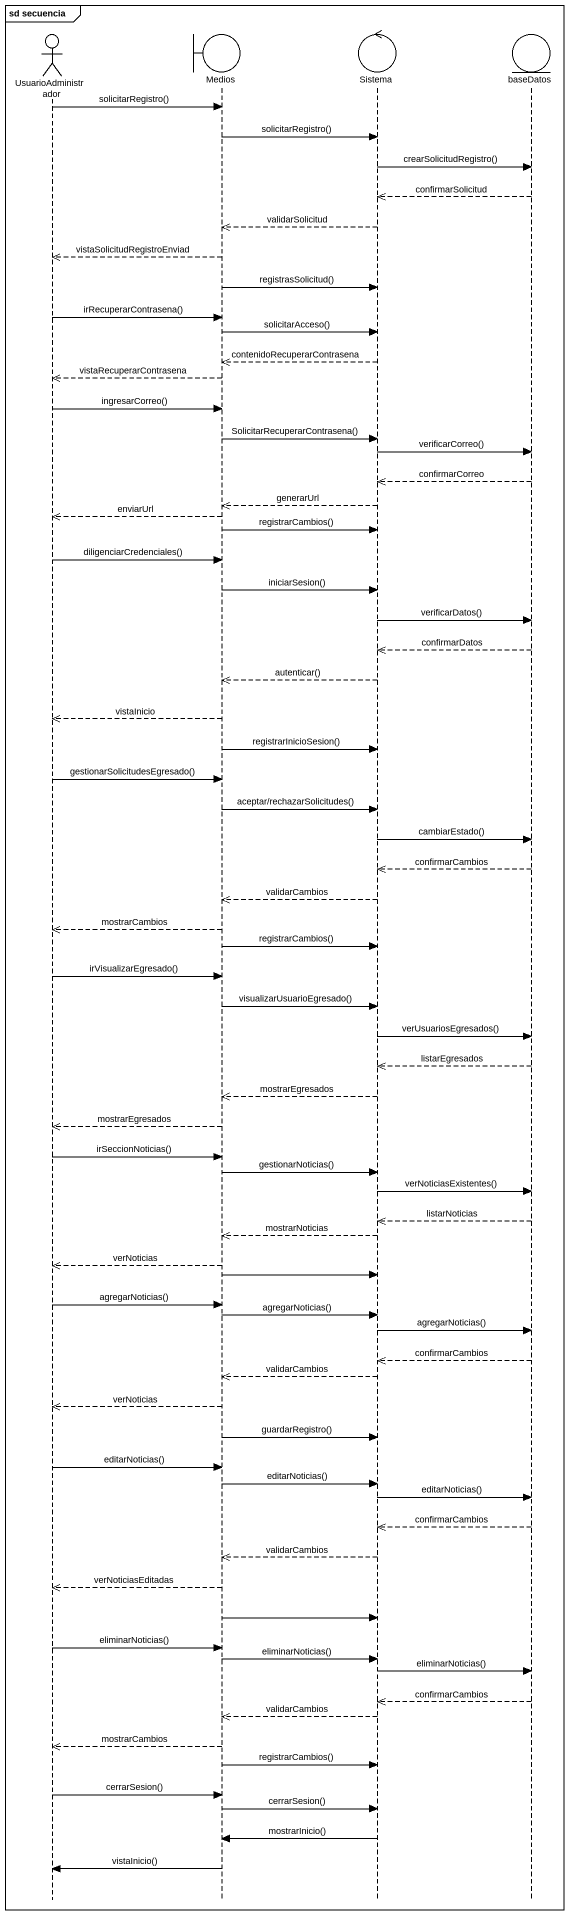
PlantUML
@startuml
mainframe sd secuencia
hide footbox
actor UsuarioAdministrador
boundary Medios
control Sistema
entity baseDatos

UsuarioAdministrador -> Medios : solicitarRegistro()
Medios -> Sistema : solicitarRegistro()
Sistema -> baseDatos : crearSolicitudRegistro()
baseDatos -->> Sistema : confirmarSolicitud
Sistema -->> Medios : validarSolicitud
Medios -->> UsuarioAdministrador : vistaSolicitudRegistroEnviad
Medios -> Sistema : registrasSolicitud()
UsuarioAdministrador -> Medios : irRecuperarContrasena()
Medios -> Sistema : solicitarAcceso()
Sistema -->> Medios : contenidoRecuperarContrasena
Medios -->> UsuarioAdministrador : vistaRecuperarContrasena
UsuarioAdministrador -> Medios : ingresarCorreo()
Medios -> Sistema : SolicitarRecuperarContrasena()
Sistema -> baseDatos : verificarCorreo()
baseDatos -->> Sistema : confirmarCorreo
Sistema -->> Medios : generarUrl
Medios -->> UsuarioAdministrador : enviarUrl
Medios -> Sistema : registrarCambios()
UsuarioAdministrador -> Medios : diligenciarCredenciales()
Medios -> Sistema : iniciarSesion()
Sistema -> baseDatos : verificarDatos()
baseDatos -->> Sistema : confirmarDatos
Sistema -->> Medios : autenticar()
Medios -->> UsuarioAdministrador : vistaInicio
Medios -> Sistema : registrarInicioSesion()
UsuarioAdministrador -> Medios : gestionarSolicitudesEgresado()
Medios -> Sistema : aceptar/rechazarSolicitudes()
Sistema -> baseDatos : cambiarEstado()
baseDatos -->> Sistema : confirmarCambios
Sistema -->> Medios : validarCambios
Medios -->> UsuarioAdministrador : mostrarCambios
Medios -> Sistema : registrarCambios()
UsuarioAdministrador -> Medios : irVisualizarEgresado()
Medios -> Sistema : visualizarUsuarioEgresado()
Sistema -> baseDatos : verUsuariosEgresados()
baseDatos -->> Sistema : listarEgresados
Sistema -->> Medios : mostrarEgresados
Medios -->> UsuarioAdministrador : mostrarEgresados
UsuarioAdministrador -> Medios : irSeccionNoticias()
Medios -> Sistema : gestionarNoticias()
Sistema -> baseDatos : verNoticiasExistentes()
baseDatos -->> Sistema : listarNoticias
Sistema -->> Medios : mostrarNoticias
Medios -->> UsuarioAdministrador : verNoticias
Medios -> Sistema
UsuarioAdministrador -> Medios : agregarNoticias()
Medios -> Sistema : agregarNoticias()
Sistema -> baseDatos : agregarNoticias()
baseDatos -->> Sistema : confirmarCambios
Sistema -->> Medios : validarCambios
Medios -->> UsuarioAdministrador : verNoticias
Medios -> Sistema : guardarRegistro()
UsuarioAdministrador -> Medios : editarNoticias()
Medios -> Sistema : editarNoticias()
Sistema -> baseDatos : editarNoticias()
baseDatos -->> Sistema : confirmarCambios
Sistema -->> Medios : validarCambios
Medios -->> UsuarioAdministrador : verNoticiasEditadas
Medios -> Sistema
UsuarioAdministrador -> Medios : eliminarNoticias()
Medios -> Sistema : eliminarNoticias()
Sistema -> baseDatos : eliminarNoticias()
baseDatos -->> Sistema : confirmarCambios
Sistema -->> Medios : validarCambios
Medios -->> UsuarioAdministrador : mostrarCambios
Medios -> Sistema : registrarCambios()
UsuarioAdministrador -> Medios : cerrarSesion()
Medios -> Sistema : cerrarSesion()
Sistema -> Medios : mostrarInicio()
Medios -> UsuarioAdministrador : vistaInicio()
@enduml
